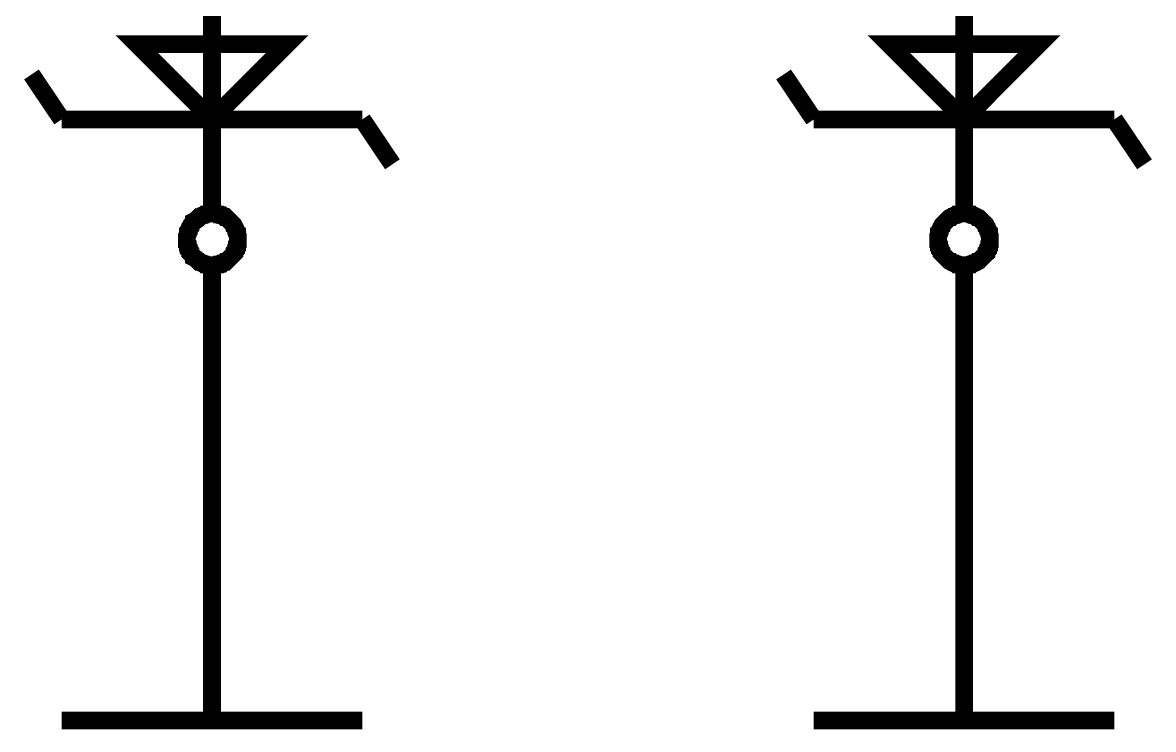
# Model space of a CAD drawing. Header units: inches. Extents: x 0 to 31.5, y 0 to 22.3.
# Drawn here: x 5.076 to 5.828, y 16.394 to 16.864 of the extents above; entities that cross this region are included whole.
import ezdxf

# ---------------------------------------------------------------- set-up
doc = ezdxf.new("R2010")
doc.units = ezdxf.units.IN
doc.header["$MEASUREMENT"] = 0
doc.layers.add('Sheet', color=255, linetype='Continuous')

msp = doc.modelspace()

# ---------------------------------------------------------------- linework, layer by layer
at = {"layer": 'Sheet'}
for points in [[(5.20235, 16.73993, 0.0118, 0.0118, 0), (5.20235, 17.0598, 0.0118, 0.0118, 0)], [(5.70243, 16.73993, 0.0118, 0.0118, 0), (5.70243, 17.0598, 0.0118, 0.0118, 0)], [(5.10244, 16.79965, 0.0118, 0.0118, 0), (5.08235, 16.82952, 0.0118, 0.0118, 0)], [(5.60253, 16.79965, 0.0118, 0.0118, 0), (5.58243, 16.82952, 0.0118, 0.0118, 0)], [(5.20235, 16.79965, 0.0118, 0.0118, 0), (5.10244, 16.79965, 0.0118, 0.0118, 0)], [(5.20235, 16.79965, 0.0118, 0.0118, 0), (5.30225, 16.79965, 0.0118, 0.0118, 0)], [(5.30225, 16.79965, 0.0118, 0.0118, 0), (5.32234, 16.76979, 0.0118, 0.0118, 0)], [(5.70243, 16.79965, 0.0118, 0.0118, 0), (5.60253, 16.79965, 0.0118, 0.0118, 0)], [(5.70243, 16.79965, 0.0118, 0.0118, 0), (5.80233, 16.79965, 0.0118, 0.0118, 0)], [(5.80233, 16.79965, 0.0118, 0.0118, 0), (5.82242, 16.76979, 0.0118, 0.0118, 0)], [(5.1857, 16.71983, 0.0118, 0.0118, 0), (5.1857, 16.72041, 0.0118, 0.0118, 0), (5.1857, 16.72155, 0.0118, 0.0118, 0), (5.1857, 16.72213, 0.0118, 0.0118, 0), (5.18627, 16.72328, 0.0118, 0.0118, 0), (5.18627, 16.72385, 0.0118, 0.0118, 0), (5.18627, 16.725, 0.0118, 0.0118, 0), (5.18684, 16.72557, 0.0118, 0.0118, 0), (5.18684, 16.72615, 0.0118, 0.0118, 0), (5.18742, 16.7273, 0.0118, 0.0118, 0), (5.18799, 16.72787, 0.0118, 0.0118, 0), (5.18799, 16.72845, 0.0118, 0.0118, 0), (5.18857, 16.72959, 0.0118, 0.0118, 0), (5.18914, 16.73017, 0.0118, 0.0118, 0), (5.18971, 16.73074, 0.0118, 0.0118, 0), (5.19029, 16.73132, 0.0118, 0.0118, 0), (5.19029, 16.73189, 0.0118, 0.0118, 0), (5.19144, 16.73247, 0.0118, 0.0118, 0), (5.19201, 16.73304, 0.0118, 0.0118, 0), (5.19259, 16.73361, 0.0118, 0.0118, 0), (5.19316, 16.73419, 0.0118, 0.0118, 0), (5.19373, 16.73476, 0.0118, 0.0118, 0), (5.19431, 16.73476, 0.0118, 0.0118, 0), (5.19488, 16.73534, 0.0118, 0.0118, 0), (5.19603, 16.73591, 0.0118, 0.0118, 0), (5.1966, 16.73591, 0.0118, 0.0118, 0), (5.19718, 16.73649, 0.0118, 0.0118, 0), (5.19833, 16.73649, 0.0118, 0.0118, 0), (5.1989, 16.73649, 0.0118, 0.0118, 0), (5.20005, 16.73706, 0.0118, 0.0118, 0), (5.20062, 16.73706, 0.0118, 0.0118, 0), (5.20177, 16.73706, 0.0118, 0.0118, 0), (5.20235, 16.73706, 0.0118, 0.0118, 0)], [(5.20235, 16.73706, 0.0118, 0.0118, 0), (5.20177, 16.73706, 0.0118, 0.0118, 0), (5.20062, 16.73706, 0.0118, 0.0118, 0), (5.20005, 16.73706, 0.0118, 0.0118, 0), (5.1989, 16.73649, 0.0118, 0.0118, 0), (5.19833, 16.73649, 0.0118, 0.0118, 0), (5.19718, 16.73649, 0.0118, 0.0118, 0), (5.1966, 16.73591, 0.0118, 0.0118, 0), (5.19603, 16.73591, 0.0118, 0.0118, 0), (5.19488, 16.73534, 0.0118, 0.0118, 0), (5.19431, 16.73476, 0.0118, 0.0118, 0), (5.19373, 16.73476, 0.0118, 0.0118, 0), (5.19316, 16.73419, 0.0118, 0.0118, 0), (5.19259, 16.73361, 0.0118, 0.0118, 0), (5.19201, 16.73304, 0.0118, 0.0118, 0), (5.19144, 16.73247, 0.0118, 0.0118, 0), (5.19029, 16.73189, 0.0118, 0.0118, 0), (5.19029, 16.73132, 0.0118, 0.0118, 0), (5.18971, 16.73074, 0.0118, 0.0118, 0), (5.18914, 16.73017, 0.0118, 0.0118, 0), (5.18857, 16.72959, 0.0118, 0.0118, 0), (5.18799, 16.72845, 0.0118, 0.0118, 0), (5.18799, 16.72787, 0.0118, 0.0118, 0), (5.18742, 16.7273, 0.0118, 0.0118, 0), (5.18684, 16.72615, 0.0118, 0.0118, 0), (5.18684, 16.72557, 0.0118, 0.0118, 0), (5.18627, 16.725, 0.0118, 0.0118, 0), (5.18627, 16.72385, 0.0118, 0.0118, 0), (5.18627, 16.72328, 0.0118, 0.0118, 0), (5.1857, 16.72213, 0.0118, 0.0118, 0), (5.1857, 16.72155, 0.0118, 0.0118, 0), (5.1857, 16.72041, 0.0118, 0.0118, 0), (5.1857, 16.71983, 0.0118, 0.0118, 0)], [(5.20235, 16.73706, 0.0118, 0.0118, 0), (5.20349, 16.73706, 0.0118, 0.0118, 0), (5.20407, 16.73706, 0.0118, 0.0118, 0), (5.20522, 16.73706, 0.0118, 0.0118, 0), (5.20579, 16.73649, 0.0118, 0.0118, 0), (5.20694, 16.73649, 0.0118, 0.0118, 0), (5.20751, 16.73649, 0.0118, 0.0118, 0), (5.20809, 16.73591, 0.0118, 0.0118, 0), (5.20924, 16.73591, 0.0118, 0.0118, 0), (5.20981, 16.73534, 0.0118, 0.0118, 0), (5.21038, 16.73476, 0.0118, 0.0118, 0), (5.21153, 16.73476, 0.0118, 0.0118, 0), (5.21211, 16.73419, 0.0118, 0.0118, 0), (5.21268, 16.73361, 0.0118, 0.0118, 0), (5.21325, 16.73304, 0.0118, 0.0118, 0), (5.21383, 16.73247, 0.0118, 0.0118, 0), (5.2144, 16.73189, 0.0118, 0.0118, 0), (5.21498, 16.73132, 0.0118, 0.0118, 0), (5.21555, 16.73074, 0.0118, 0.0118, 0), (5.21613, 16.73017, 0.0118, 0.0118, 0), (5.2167, 16.72959, 0.0118, 0.0118, 0), (5.21727, 16.72845, 0.0118, 0.0118, 0), (5.21727, 16.72787, 0.0118, 0.0118, 0), (5.21785, 16.7273, 0.0118, 0.0118, 0), (5.21842, 16.72615, 0.0118, 0.0118, 0), (5.21842, 16.72557, 0.0118, 0.0118, 0), (5.219, 16.725, 0.0118, 0.0118, 0), (5.219, 16.72385, 0.0118, 0.0118, 0), (5.219, 16.72328, 0.0118, 0.0118, 0), (5.21957, 16.72213, 0.0118, 0.0118, 0), (5.21957, 16.72155, 0.0118, 0.0118, 0), (5.21957, 16.72041, 0.0118, 0.0118, 0), (5.21957, 16.71983, 0.0118, 0.0118, 0)], [(5.21957, 16.71983, 0.0118, 0.0118, 0), (5.21957, 16.72041, 0.0118, 0.0118, 0), (5.21957, 16.72155, 0.0118, 0.0118, 0), (5.21957, 16.72213, 0.0118, 0.0118, 0), (5.219, 16.72328, 0.0118, 0.0118, 0), (5.219, 16.72385, 0.0118, 0.0118, 0), (5.219, 16.725, 0.0118, 0.0118, 0), (5.21842, 16.72557, 0.0118, 0.0118, 0), (5.21842, 16.72615, 0.0118, 0.0118, 0), (5.21785, 16.7273, 0.0118, 0.0118, 0), (5.21727, 16.72787, 0.0118, 0.0118, 0), (5.21727, 16.72845, 0.0118, 0.0118, 0), (5.2167, 16.72959, 0.0118, 0.0118, 0), (5.21613, 16.73017, 0.0118, 0.0118, 0), (5.21555, 16.73074, 0.0118, 0.0118, 0), (5.21498, 16.73132, 0.0118, 0.0118, 0), (5.2144, 16.73189, 0.0118, 0.0118, 0), (5.21383, 16.73247, 0.0118, 0.0118, 0), (5.21325, 16.73304, 0.0118, 0.0118, 0), (5.21268, 16.73361, 0.0118, 0.0118, 0), (5.21211, 16.73419, 0.0118, 0.0118, 0), (5.21153, 16.73476, 0.0118, 0.0118, 0), (5.21038, 16.73476, 0.0118, 0.0118, 0), (5.20981, 16.73534, 0.0118, 0.0118, 0), (5.20924, 16.73591, 0.0118, 0.0118, 0), (5.20809, 16.73591, 0.0118, 0.0118, 0), (5.20751, 16.73649, 0.0118, 0.0118, 0), (5.20694, 16.73649, 0.0118, 0.0118, 0), (5.20579, 16.73649, 0.0118, 0.0118, 0), (5.20522, 16.73706, 0.0118, 0.0118, 0), (5.20407, 16.73706, 0.0118, 0.0118, 0), (5.20349, 16.73706, 0.0118, 0.0118, 0), (5.20235, 16.73706, 0.0118, 0.0118, 0)], [(5.6852, 16.71983, 0.0118, 0.0118, 0), (5.6852, 16.72041, 0.0118, 0.0118, 0), (5.6852, 16.72155, 0.0118, 0.0118, 0), (5.6852, 16.72213, 0.0118, 0.0118, 0), (5.68578, 16.72328, 0.0118, 0.0118, 0), (5.68578, 16.72385, 0.0118, 0.0118, 0), (5.68578, 16.725, 0.0118, 0.0118, 0), (5.68635, 16.72557, 0.0118, 0.0118, 0), (5.68635, 16.72615, 0.0118, 0.0118, 0), (5.68693, 16.7273, 0.0118, 0.0118, 0), (5.6875, 16.72787, 0.0118, 0.0118, 0), (5.6875, 16.72845, 0.0118, 0.0118, 0), (5.68807, 16.72959, 0.0118, 0.0118, 0), (5.68865, 16.73017, 0.0118, 0.0118, 0), (5.68922, 16.73074, 0.0118, 0.0118, 0), (5.6898, 16.73132, 0.0118, 0.0118, 0), (5.69037, 16.73189, 0.0118, 0.0118, 0), (5.69094, 16.73247, 0.0118, 0.0118, 0), (5.69152, 16.73304, 0.0118, 0.0118, 0), (5.69209, 16.73361, 0.0118, 0.0118, 0), (5.69267, 16.73419, 0.0118, 0.0118, 0), (5.69382, 16.73476, 0.0118, 0.0118, 0), (5.69439, 16.73476, 0.0118, 0.0118, 0), (5.69496, 16.73534, 0.0118, 0.0118, 0), (5.69611, 16.73591, 0.0118, 0.0118, 0), (5.69669, 16.73591, 0.0118, 0.0118, 0), (5.69726, 16.73649, 0.0118, 0.0118, 0), (5.69841, 16.73649, 0.0118, 0.0118, 0), (5.69898, 16.73649, 0.0118, 0.0118, 0), (5.70013, 16.73706, 0.0118, 0.0118, 0), (5.70071, 16.73706, 0.0118, 0.0118, 0), (5.70185, 16.73706, 0.0118, 0.0118, 0), (5.70243, 16.73706, 0.0118, 0.0118, 0)], [(5.70243, 16.73706, 0.0118, 0.0118, 0), (5.70185, 16.73706, 0.0118, 0.0118, 0), (5.70071, 16.73706, 0.0118, 0.0118, 0), (5.70013, 16.73706, 0.0118, 0.0118, 0), (5.69898, 16.73649, 0.0118, 0.0118, 0), (5.69841, 16.73649, 0.0118, 0.0118, 0), (5.69726, 16.73649, 0.0118, 0.0118, 0), (5.69669, 16.73591, 0.0118, 0.0118, 0), (5.69611, 16.73591, 0.0118, 0.0118, 0), (5.69496, 16.73534, 0.0118, 0.0118, 0), (5.69439, 16.73476, 0.0118, 0.0118, 0), (5.69382, 16.73476, 0.0118, 0.0118, 0), (5.69267, 16.73419, 0.0118, 0.0118, 0), (5.69209, 16.73361, 0.0118, 0.0118, 0), (5.69152, 16.73304, 0.0118, 0.0118, 0), (5.69094, 16.73247, 0.0118, 0.0118, 0), (5.69037, 16.73189, 0.0118, 0.0118, 0), (5.6898, 16.73132, 0.0118, 0.0118, 0), (5.68922, 16.73074, 0.0118, 0.0118, 0), (5.68865, 16.73017, 0.0118, 0.0118, 0), (5.68807, 16.72959, 0.0118, 0.0118, 0), (5.6875, 16.72845, 0.0118, 0.0118, 0), (5.6875, 16.72787, 0.0118, 0.0118, 0), (5.68693, 16.7273, 0.0118, 0.0118, 0), (5.68635, 16.72615, 0.0118, 0.0118, 0), (5.68635, 16.72557, 0.0118, 0.0118, 0), (5.68578, 16.725, 0.0118, 0.0118, 0), (5.68578, 16.72385, 0.0118, 0.0118, 0), (5.68578, 16.72328, 0.0118, 0.0118, 0), (5.6852, 16.72213, 0.0118, 0.0118, 0), (5.6852, 16.72155, 0.0118, 0.0118, 0), (5.6852, 16.72041, 0.0118, 0.0118, 0), (5.6852, 16.71983, 0.0118, 0.0118, 0)], [(5.70243, 16.73706, 0.0118, 0.0118, 0), (5.703, 16.73706, 0.0118, 0.0118, 0), (5.70415, 16.73706, 0.0118, 0.0118, 0), (5.70472, 16.73706, 0.0118, 0.0118, 0), (5.70587, 16.73649, 0.0118, 0.0118, 0), (5.70645, 16.73649, 0.0118, 0.0118, 0), (5.7076, 16.73649, 0.0118, 0.0118, 0), (5.70817, 16.73591, 0.0118, 0.0118, 0), (5.70874, 16.73591, 0.0118, 0.0118, 0), (5.70989, 16.73534, 0.0118, 0.0118, 0), (5.71047, 16.73476, 0.0118, 0.0118, 0), (5.71104, 16.73476, 0.0118, 0.0118, 0), (5.71219, 16.73419, 0.0118, 0.0118, 0), (5.71276, 16.73361, 0.0118, 0.0118, 0), (5.71334, 16.73304, 0.0118, 0.0118, 0), (5.71391, 16.73247, 0.0118, 0.0118, 0), (5.71448, 16.73189, 0.0118, 0.0118, 0), (5.71506, 16.73132, 0.0118, 0.0118, 0), (5.71563, 16.73074, 0.0118, 0.0118, 0), (5.71621, 16.73017, 0.0118, 0.0118, 0), (5.71678, 16.72959, 0.0118, 0.0118, 0), (5.71736, 16.72845, 0.0118, 0.0118, 0), (5.71736, 16.72787, 0.0118, 0.0118, 0), (5.71793, 16.7273, 0.0118, 0.0118, 0), (5.7185, 16.72615, 0.0118, 0.0118, 0), (5.7185, 16.72557, 0.0118, 0.0118, 0), (5.71908, 16.725, 0.0118, 0.0118, 0), (5.71908, 16.72385, 0.0118, 0.0118, 0), (5.71908, 16.72328, 0.0118, 0.0118, 0), (5.71965, 16.72213, 0.0118, 0.0118, 0), (5.71965, 16.72155, 0.0118, 0.0118, 0), (5.71965, 16.72041, 0.0118, 0.0118, 0), (5.71965, 16.71983, 0.0118, 0.0118, 0)], [(5.71965, 16.71983, 0.0118, 0.0118, 0), (5.71965, 16.72041, 0.0118, 0.0118, 0), (5.71965, 16.72155, 0.0118, 0.0118, 0), (5.71965, 16.72213, 0.0118, 0.0118, 0), (5.71908, 16.72328, 0.0118, 0.0118, 0), (5.71908, 16.72385, 0.0118, 0.0118, 0), (5.71908, 16.725, 0.0118, 0.0118, 0), (5.7185, 16.72557, 0.0118, 0.0118, 0), (5.7185, 16.72615, 0.0118, 0.0118, 0), (5.71793, 16.7273, 0.0118, 0.0118, 0), (5.71736, 16.72787, 0.0118, 0.0118, 0), (5.71736, 16.72845, 0.0118, 0.0118, 0), (5.71678, 16.72959, 0.0118, 0.0118, 0), (5.71621, 16.73017, 0.0118, 0.0118, 0), (5.71563, 16.73074, 0.0118, 0.0118, 0), (5.71506, 16.73132, 0.0118, 0.0118, 0), (5.71448, 16.73189, 0.0118, 0.0118, 0), (5.71391, 16.73247, 0.0118, 0.0118, 0), (5.71334, 16.73304, 0.0118, 0.0118, 0), (5.71276, 16.73361, 0.0118, 0.0118, 0), (5.71219, 16.73419, 0.0118, 0.0118, 0), (5.71104, 16.73476, 0.0118, 0.0118, 0), (5.71047, 16.73476, 0.0118, 0.0118, 0), (5.70989, 16.73534, 0.0118, 0.0118, 0), (5.70874, 16.73591, 0.0118, 0.0118, 0), (5.70817, 16.73591, 0.0118, 0.0118, 0), (5.7076, 16.73649, 0.0118, 0.0118, 0), (5.70645, 16.73649, 0.0118, 0.0118, 0), (5.70587, 16.73649, 0.0118, 0.0118, 0), (5.70472, 16.73706, 0.0118, 0.0118, 0), (5.70415, 16.73706, 0.0118, 0.0118, 0), (5.703, 16.73706, 0.0118, 0.0118, 0), (5.70243, 16.73706, 0.0118, 0.0118, 0)], [(5.20235, 16.7026, 0.0118, 0.0118, 0), (5.20177, 16.7026, 0.0118, 0.0118, 0), (5.20062, 16.7026, 0.0118, 0.0118, 0), (5.20005, 16.7026, 0.0118, 0.0118, 0), (5.1989, 16.70318, 0.0118, 0.0118, 0), (5.19833, 16.70318, 0.0118, 0.0118, 0), (5.19718, 16.70318, 0.0118, 0.0118, 0), (5.1966, 16.70375, 0.0118, 0.0118, 0), (5.19603, 16.70375, 0.0118, 0.0118, 0), (5.19488, 16.70433, 0.0118, 0.0118, 0), (5.19431, 16.7049, 0.0118, 0.0118, 0), (5.19373, 16.7049, 0.0118, 0.0118, 0), (5.19316, 16.70547, 0.0118, 0.0118, 0), (5.19259, 16.70605, 0.0118, 0.0118, 0), (5.19201, 16.70662, 0.0118, 0.0118, 0), (5.19144, 16.7072, 0.0118, 0.0118, 0), (5.19029, 16.70777, 0.0118, 0.0118, 0), (5.19029, 16.70835, 0.0118, 0.0118, 0), (5.18971, 16.70892, 0.0118, 0.0118, 0), (5.18914, 16.70949, 0.0118, 0.0118, 0), (5.18857, 16.71007, 0.0118, 0.0118, 0), (5.18799, 16.71064, 0.0118, 0.0118, 0), (5.18799, 16.71179, 0.0118, 0.0118, 0), (5.18742, 16.71237, 0.0118, 0.0118, 0), (5.18684, 16.71294, 0.0118, 0.0118, 0), (5.18684, 16.71409, 0.0118, 0.0118, 0), (5.18627, 16.71466, 0.0118, 0.0118, 0), (5.18627, 16.71524, 0.0118, 0.0118, 0), (5.18627, 16.71639, 0.0118, 0.0118, 0), (5.1857, 16.71696, 0.0118, 0.0118, 0), (5.1857, 16.71811, 0.0118, 0.0118, 0), (5.1857, 16.71868, 0.0118, 0.0118, 0), (5.1857, 16.71983, 0.0118, 0.0118, 0)], [(5.1857, 16.71983, 0.0118, 0.0118, 0), (5.1857, 16.71983, 0.0118, 0.0118, 0)], [(5.1857, 16.71983, 0.0118, 0.0118, 0), (5.1857, 16.71868, 0.0118, 0.0118, 0), (5.1857, 16.71811, 0.0118, 0.0118, 0), (5.1857, 16.71696, 0.0118, 0.0118, 0), (5.18627, 16.71639, 0.0118, 0.0118, 0), (5.18627, 16.71524, 0.0118, 0.0118, 0), (5.18627, 16.71466, 0.0118, 0.0118, 0), (5.18684, 16.71409, 0.0118, 0.0118, 0), (5.18684, 16.71294, 0.0118, 0.0118, 0), (5.18742, 16.71237, 0.0118, 0.0118, 0), (5.18799, 16.71179, 0.0118, 0.0118, 0), (5.18799, 16.71064, 0.0118, 0.0118, 0), (5.18857, 16.71007, 0.0118, 0.0118, 0), (5.18914, 16.70949, 0.0118, 0.0118, 0), (5.18971, 16.70892, 0.0118, 0.0118, 0), (5.19029, 16.70835, 0.0118, 0.0118, 0), (5.19029, 16.70777, 0.0118, 0.0118, 0), (5.19144, 16.7072, 0.0118, 0.0118, 0), (5.19201, 16.70662, 0.0118, 0.0118, 0), (5.19259, 16.70605, 0.0118, 0.0118, 0), (5.19316, 16.70547, 0.0118, 0.0118, 0), (5.19373, 16.7049, 0.0118, 0.0118, 0), (5.19431, 16.7049, 0.0118, 0.0118, 0), (5.19488, 16.70433, 0.0118, 0.0118, 0), (5.19603, 16.70375, 0.0118, 0.0118, 0), (5.1966, 16.70375, 0.0118, 0.0118, 0), (5.19718, 16.70318, 0.0118, 0.0118, 0), (5.19833, 16.70318, 0.0118, 0.0118, 0), (5.1989, 16.70318, 0.0118, 0.0118, 0), (5.20005, 16.7026, 0.0118, 0.0118, 0), (5.20062, 16.7026, 0.0118, 0.0118, 0), (5.20177, 16.7026, 0.0118, 0.0118, 0), (5.20235, 16.7026, 0.0118, 0.0118, 0)], [(5.21957, 16.71983, 0.0118, 0.0118, 0), (5.21957, 16.71868, 0.0118, 0.0118, 0), (5.21957, 16.71811, 0.0118, 0.0118, 0), (5.21957, 16.71696, 0.0118, 0.0118, 0), (5.219, 16.71639, 0.0118, 0.0118, 0), (5.219, 16.71524, 0.0118, 0.0118, 0), (5.219, 16.71466, 0.0118, 0.0118, 0), (5.21842, 16.71409, 0.0118, 0.0118, 0), (5.21842, 16.71294, 0.0118, 0.0118, 0), (5.21785, 16.71237, 0.0118, 0.0118, 0), (5.21727, 16.71179, 0.0118, 0.0118, 0), (5.21727, 16.71064, 0.0118, 0.0118, 0), (5.2167, 16.71007, 0.0118, 0.0118, 0), (5.21613, 16.70949, 0.0118, 0.0118, 0), (5.21555, 16.70892, 0.0118, 0.0118, 0), (5.21498, 16.70835, 0.0118, 0.0118, 0), (5.2144, 16.70777, 0.0118, 0.0118, 0), (5.21383, 16.7072, 0.0118, 0.0118, 0), (5.21325, 16.70662, 0.0118, 0.0118, 0), (5.21268, 16.70605, 0.0118, 0.0118, 0), (5.21211, 16.70547, 0.0118, 0.0118, 0), (5.21153, 16.7049, 0.0118, 0.0118, 0), (5.21038, 16.7049, 0.0118, 0.0118, 0), (5.20981, 16.70433, 0.0118, 0.0118, 0), (5.20924, 16.70375, 0.0118, 0.0118, 0), (5.20809, 16.70375, 0.0118, 0.0118, 0), (5.20751, 16.70318, 0.0118, 0.0118, 0), (5.20694, 16.70318, 0.0118, 0.0118, 0), (5.20579, 16.70318, 0.0118, 0.0118, 0), (5.20522, 16.7026, 0.0118, 0.0118, 0), (5.20407, 16.7026, 0.0118, 0.0118, 0), (5.20349, 16.7026, 0.0118, 0.0118, 0), (5.20235, 16.7026, 0.0118, 0.0118, 0)], [(5.20235, 16.7026, 0.0118, 0.0118, 0), (5.20349, 16.7026, 0.0118, 0.0118, 0), (5.20407, 16.7026, 0.0118, 0.0118, 0), (5.20522, 16.7026, 0.0118, 0.0118, 0), (5.20579, 16.70318, 0.0118, 0.0118, 0), (5.20694, 16.70318, 0.0118, 0.0118, 0), (5.20751, 16.70318, 0.0118, 0.0118, 0), (5.20809, 16.70375, 0.0118, 0.0118, 0), (5.20924, 16.70375, 0.0118, 0.0118, 0), (5.20981, 16.70433, 0.0118, 0.0118, 0), (5.21038, 16.7049, 0.0118, 0.0118, 0), (5.21153, 16.7049, 0.0118, 0.0118, 0), (5.21211, 16.70547, 0.0118, 0.0118, 0), (5.21268, 16.70605, 0.0118, 0.0118, 0), (5.21325, 16.70662, 0.0118, 0.0118, 0), (5.21383, 16.7072, 0.0118, 0.0118, 0), (5.2144, 16.70777, 0.0118, 0.0118, 0), (5.21498, 16.70835, 0.0118, 0.0118, 0), (5.21555, 16.70892, 0.0118, 0.0118, 0), (5.21613, 16.70949, 0.0118, 0.0118, 0), (5.2167, 16.71007, 0.0118, 0.0118, 0), (5.21727, 16.71064, 0.0118, 0.0118, 0), (5.21727, 16.71179, 0.0118, 0.0118, 0), (5.21785, 16.71237, 0.0118, 0.0118, 0), (5.21842, 16.71294, 0.0118, 0.0118, 0), (5.21842, 16.71409, 0.0118, 0.0118, 0), (5.219, 16.71466, 0.0118, 0.0118, 0), (5.219, 16.71524, 0.0118, 0.0118, 0), (5.219, 16.71639, 0.0118, 0.0118, 0), (5.21957, 16.71696, 0.0118, 0.0118, 0), (5.21957, 16.71811, 0.0118, 0.0118, 0), (5.21957, 16.71868, 0.0118, 0.0118, 0), (5.21957, 16.71983, 0.0118, 0.0118, 0)], [(5.21957, 16.71983, 0.0118, 0.0118, 0), (5.21957, 16.71983, 0.0118, 0.0118, 0), (5.21957, 16.71983, 0.0118, 0.0118, 0), (5.21957, 16.71983, 0.0118, 0.0118, 0), (5.21957, 16.71983, 0.0118, 0.0118, 0), (5.21957, 16.71983, 0.0118, 0.0118, 0), (5.21957, 16.71983, 0.0118, 0.0118, 0), (5.21957, 16.71983, 0.0118, 0.0118, 0), (5.21957, 16.71983, 0.0118, 0.0118, 0), (5.21957, 16.71983, 0.0118, 0.0118, 0), (5.21957, 16.71983, 0.0118, 0.0118, 0), (5.21957, 16.71983, 0.0118, 0.0118, 0), (5.21957, 16.71983, 0.0118, 0.0118, 0), (5.21957, 16.71983, 0.0118, 0.0118, 0), (5.21957, 16.71983, 0.0118, 0.0118, 0), (5.21957, 16.71983, 0.0118, 0.0118, 0), (5.21957, 16.71983, 0.0118, 0.0118, 0), (5.21957, 16.71983, 0.0118, 0.0118, 0), (5.21957, 16.71983, 0.0118, 0.0118, 0), (5.21957, 16.71983, 0.0118, 0.0118, 0), (5.21957, 16.71983, 0.0118, 0.0118, 0), (5.21957, 16.71983, 0.0118, 0.0118, 0), (5.21957, 16.71983, 0.0118, 0.0118, 0), (5.21957, 16.71983, 0.0118, 0.0118, 0), (5.21957, 16.71983, 0.0118, 0.0118, 0), (5.21957, 16.71983, 0.0118, 0.0118, 0), (5.21957, 16.71983, 0.0118, 0.0118, 0), (5.21957, 16.71983, 0.0118, 0.0118, 0), (5.21957, 16.71983, 0.0118, 0.0118, 0), (5.21957, 16.71983, 0.0118, 0.0118, 0), (5.21957, 16.71983, 0.0118, 0.0118, 0), (5.21957, 16.71983, 0.0118, 0.0118, 0), (5.21957, 16.71983, 0.0118, 0.0118, 0)], [(5.21957, 16.71983, 0.0118, 0.0118, 0), (5.21957, 16.71983, 0.0118, 0.0118, 0)], [(5.70243, 16.7026, 0.0118, 0.0118, 0), (5.70185, 16.7026, 0.0118, 0.0118, 0), (5.70071, 16.7026, 0.0118, 0.0118, 0), (5.70013, 16.7026, 0.0118, 0.0118, 0), (5.69898, 16.70318, 0.0118, 0.0118, 0), (5.69841, 16.70318, 0.0118, 0.0118, 0), (5.69726, 16.70318, 0.0118, 0.0118, 0), (5.69669, 16.70375, 0.0118, 0.0118, 0), (5.69611, 16.70375, 0.0118, 0.0118, 0), (5.69496, 16.70433, 0.0118, 0.0118, 0), (5.69439, 16.7049, 0.0118, 0.0118, 0), (5.69382, 16.7049, 0.0118, 0.0118, 0), (5.69267, 16.70547, 0.0118, 0.0118, 0), (5.69209, 16.70605, 0.0118, 0.0118, 0), (5.69152, 16.70662, 0.0118, 0.0118, 0), (5.69094, 16.7072, 0.0118, 0.0118, 0), (5.69037, 16.70777, 0.0118, 0.0118, 0), (5.6898, 16.70835, 0.0118, 0.0118, 0), (5.68922, 16.70892, 0.0118, 0.0118, 0), (5.68865, 16.70949, 0.0118, 0.0118, 0), (5.68807, 16.71007, 0.0118, 0.0118, 0), (5.6875, 16.71064, 0.0118, 0.0118, 0), (5.6875, 16.71179, 0.0118, 0.0118, 0), (5.68693, 16.71237, 0.0118, 0.0118, 0), (5.68635, 16.71294, 0.0118, 0.0118, 0), (5.68635, 16.71409, 0.0118, 0.0118, 0), (5.68578, 16.71466, 0.0118, 0.0118, 0), (5.68578, 16.71524, 0.0118, 0.0118, 0), (5.68578, 16.71639, 0.0118, 0.0118, 0), (5.6852, 16.71696, 0.0118, 0.0118, 0), (5.6852, 16.71811, 0.0118, 0.0118, 0), (5.6852, 16.71868, 0.0118, 0.0118, 0), (5.6852, 16.71983, 0.0118, 0.0118, 0)], [(5.6852, 16.71983, 0.0118, 0.0118, 0), (5.6852, 16.71983, 0.0118, 0.0118, 0)], [(5.6852, 16.71983, 0.0118, 0.0118, 0), (5.6852, 16.71868, 0.0118, 0.0118, 0), (5.6852, 16.71811, 0.0118, 0.0118, 0), (5.6852, 16.71696, 0.0118, 0.0118, 0), (5.68578, 16.71639, 0.0118, 0.0118, 0), (5.68578, 16.71524, 0.0118, 0.0118, 0), (5.68578, 16.71466, 0.0118, 0.0118, 0), (5.68635, 16.71409, 0.0118, 0.0118, 0), (5.68635, 16.71294, 0.0118, 0.0118, 0), (5.68693, 16.71237, 0.0118, 0.0118, 0), (5.6875, 16.71179, 0.0118, 0.0118, 0), (5.6875, 16.71064, 0.0118, 0.0118, 0), (5.68807, 16.71007, 0.0118, 0.0118, 0), (5.68865, 16.70949, 0.0118, 0.0118, 0), (5.68922, 16.70892, 0.0118, 0.0118, 0), (5.6898, 16.70835, 0.0118, 0.0118, 0), (5.69037, 16.70777, 0.0118, 0.0118, 0), (5.69094, 16.7072, 0.0118, 0.0118, 0), (5.69152, 16.70662, 0.0118, 0.0118, 0), (5.69209, 16.70605, 0.0118, 0.0118, 0), (5.69267, 16.70547, 0.0118, 0.0118, 0), (5.69382, 16.7049, 0.0118, 0.0118, 0), (5.69439, 16.7049, 0.0118, 0.0118, 0), (5.69496, 16.70433, 0.0118, 0.0118, 0), (5.69611, 16.70375, 0.0118, 0.0118, 0), (5.69669, 16.70375, 0.0118, 0.0118, 0), (5.69726, 16.70318, 0.0118, 0.0118, 0), (5.69841, 16.70318, 0.0118, 0.0118, 0), (5.69898, 16.70318, 0.0118, 0.0118, 0), (5.70013, 16.7026, 0.0118, 0.0118, 0), (5.70071, 16.7026, 0.0118, 0.0118, 0), (5.70185, 16.7026, 0.0118, 0.0118, 0), (5.70243, 16.7026, 0.0118, 0.0118, 0)], [(5.71965, 16.71983, 0.0118, 0.0118, 0), (5.71965, 16.71868, 0.0118, 0.0118, 0), (5.71965, 16.71811, 0.0118, 0.0118, 0), (5.71965, 16.71696, 0.0118, 0.0118, 0), (5.71908, 16.71639, 0.0118, 0.0118, 0), (5.71908, 16.71524, 0.0118, 0.0118, 0), (5.71908, 16.71466, 0.0118, 0.0118, 0), (5.7185, 16.71409, 0.0118, 0.0118, 0), (5.7185, 16.71294, 0.0118, 0.0118, 0), (5.71793, 16.71237, 0.0118, 0.0118, 0), (5.71736, 16.71179, 0.0118, 0.0118, 0), (5.71736, 16.71064, 0.0118, 0.0118, 0), (5.71678, 16.71007, 0.0118, 0.0118, 0), (5.71621, 16.70949, 0.0118, 0.0118, 0), (5.71563, 16.70892, 0.0118, 0.0118, 0), (5.71506, 16.70835, 0.0118, 0.0118, 0), (5.71448, 16.70777, 0.0118, 0.0118, 0), (5.71391, 16.7072, 0.0118, 0.0118, 0), (5.71334, 16.70662, 0.0118, 0.0118, 0), (5.71276, 16.70605, 0.0118, 0.0118, 0), (5.71219, 16.70547, 0.0118, 0.0118, 0), (5.71104, 16.7049, 0.0118, 0.0118, 0), (5.71047, 16.7049, 0.0118, 0.0118, 0), (5.70989, 16.70433, 0.0118, 0.0118, 0), (5.70874, 16.70375, 0.0118, 0.0118, 0), (5.70817, 16.70375, 0.0118, 0.0118, 0), (5.7076, 16.70318, 0.0118, 0.0118, 0), (5.70645, 16.70318, 0.0118, 0.0118, 0), (5.70587, 16.70318, 0.0118, 0.0118, 0), (5.70472, 16.7026, 0.0118, 0.0118, 0), (5.70415, 16.7026, 0.0118, 0.0118, 0), (5.703, 16.7026, 0.0118, 0.0118, 0), (5.70243, 16.7026, 0.0118, 0.0118, 0)], [(5.70243, 16.7026, 0.0118, 0.0118, 0), (5.703, 16.7026, 0.0118, 0.0118, 0), (5.70415, 16.7026, 0.0118, 0.0118, 0), (5.70472, 16.7026, 0.0118, 0.0118, 0), (5.70587, 16.70318, 0.0118, 0.0118, 0), (5.70645, 16.70318, 0.0118, 0.0118, 0), (5.7076, 16.70318, 0.0118, 0.0118, 0), (5.70817, 16.70375, 0.0118, 0.0118, 0), (5.70874, 16.70375, 0.0118, 0.0118, 0), (5.70989, 16.70433, 0.0118, 0.0118, 0), (5.71047, 16.7049, 0.0118, 0.0118, 0), (5.71104, 16.7049, 0.0118, 0.0118, 0), (5.71219, 16.70547, 0.0118, 0.0118, 0), (5.71276, 16.70605, 0.0118, 0.0118, 0), (5.71334, 16.70662, 0.0118, 0.0118, 0), (5.71391, 16.7072, 0.0118, 0.0118, 0), (5.71448, 16.70777, 0.0118, 0.0118, 0), (5.71506, 16.70835, 0.0118, 0.0118, 0), (5.71563, 16.70892, 0.0118, 0.0118, 0), (5.71621, 16.70949, 0.0118, 0.0118, 0), (5.71678, 16.71007, 0.0118, 0.0118, 0), (5.71736, 16.71064, 0.0118, 0.0118, 0), (5.71736, 16.71179, 0.0118, 0.0118, 0), (5.71793, 16.71237, 0.0118, 0.0118, 0), (5.7185, 16.71294, 0.0118, 0.0118, 0), (5.7185, 16.71409, 0.0118, 0.0118, 0), (5.71908, 16.71466, 0.0118, 0.0118, 0), (5.71908, 16.71524, 0.0118, 0.0118, 0), (5.71908, 16.71639, 0.0118, 0.0118, 0), (5.71965, 16.71696, 0.0118, 0.0118, 0), (5.71965, 16.71811, 0.0118, 0.0118, 0), (5.71965, 16.71868, 0.0118, 0.0118, 0), (5.71965, 16.71983, 0.0118, 0.0118, 0)], [(5.71965, 16.71983, 0.0118, 0.0118, 0), (5.71965, 16.71983, 0.0118, 0.0118, 0), (5.71965, 16.71983, 0.0118, 0.0118, 0), (5.71965, 16.71983, 0.0118, 0.0118, 0), (5.71965, 16.71983, 0.0118, 0.0118, 0), (5.71965, 16.71983, 0.0118, 0.0118, 0), (5.71965, 16.71983, 0.0118, 0.0118, 0), (5.71965, 16.71983, 0.0118, 0.0118, 0), (5.71965, 16.71983, 0.0118, 0.0118, 0), (5.71965, 16.71983, 0.0118, 0.0118, 0), (5.71965, 16.71983, 0.0118, 0.0118, 0), (5.71965, 16.71983, 0.0118, 0.0118, 0), (5.71965, 16.71983, 0.0118, 0.0118, 0), (5.71965, 16.71983, 0.0118, 0.0118, 0), (5.71965, 16.71983, 0.0118, 0.0118, 0), (5.71965, 16.71983, 0.0118, 0.0118, 0), (5.71965, 16.71983, 0.0118, 0.0118, 0), (5.71965, 16.71983, 0.0118, 0.0118, 0), (5.71965, 16.71983, 0.0118, 0.0118, 0), (5.71965, 16.71983, 0.0118, 0.0118, 0), (5.71965, 16.71983, 0.0118, 0.0118, 0), (5.71965, 16.71983, 0.0118, 0.0118, 0), (5.71965, 16.71983, 0.0118, 0.0118, 0), (5.71965, 16.71983, 0.0118, 0.0118, 0), (5.71965, 16.71983, 0.0118, 0.0118, 0), (5.71965, 16.71983, 0.0118, 0.0118, 0), (5.71965, 16.71983, 0.0118, 0.0118, 0), (5.71965, 16.71983, 0.0118, 0.0118, 0), (5.71965, 16.71983, 0.0118, 0.0118, 0), (5.71965, 16.71983, 0.0118, 0.0118, 0), (5.71965, 16.71983, 0.0118, 0.0118, 0), (5.71965, 16.71983, 0.0118, 0.0118, 0), (5.71965, 16.71983, 0.0118, 0.0118, 0)], [(5.71965, 16.71983, 0.0118, 0.0118, 0), (5.71965, 16.71983, 0.0118, 0.0118, 0)], [(5.20235, 16.69973, 0.0118, 0.0118, 0), (5.20235, 16.59981, 0.0118, 0.0118, 0)], [(5.70243, 16.69973, 0.0118, 0.0118, 0), (5.70243, 16.59981, 0.0118, 0.0118, 0)], [(5.20235, 16.59981, 0.0118, 0.0118, 0), (5.20235, 16.49989, 0.0118, 0.0118, 0)], [(5.70243, 16.59981, 0.0118, 0.0118, 0), (5.70243, 16.49989, 0.0118, 0.0118, 0)], [(5.20235, 16.49989, 0.0118, 0.0118, 0), (5.20235, 16.39996, 0.0118, 0.0118, 0)], [(5.70243, 16.49989, 0.0118, 0.0118, 0), (5.70243, 16.39996, 0.0118, 0.0118, 0)], [(5.10244, 16.39996, 0.0118, 0.0118, 0), (5.30225, 16.39996, 0.0118, 0.0118, 0)], [(5.60253, 16.39996, 0.0118, 0.0118, 0), (5.80233, 16.39996, 0.0118, 0.0118, 0)]]:
    msp.add_lwpolyline(points, format="xyseb", dxfattribs=at)
for points in [[(5.20235, 16.79965, 0.0118, 0.0118, 0), (5.1524, 16.84962, 0.0118, 0.0118, 0), (5.2523, 16.84962, 0.0118, 0.0118, 0), (5.20235, 16.79965, 0.0118, 0.0118, 0), (5.20235, 16.79965, 0.0118, 0.0118, 0)], [(5.20235, 16.79965, 0.0039, 0.0039, 0), (5.1524, 16.84962, 0.0039, 0.0039, 0), (5.2523, 16.84962, 0.0039, 0.0039, 0), (5.20235, 16.79965, 0.0039, 0.0039, 0), (5.20235, 16.79965, 0.0039, 0.0039, 0)], [(5.70243, 16.79965, 0.0118, 0.0118, 0), (5.65248, 16.84962, 0.0118, 0.0118, 0), (5.75238, 16.84962, 0.0118, 0.0118, 0), (5.70243, 16.79965, 0.0118, 0.0118, 0), (5.70243, 16.79965, 0.0118, 0.0118, 0)], [(5.70243, 16.79965, 0.0039, 0.0039, 0), (5.65248, 16.84962, 0.0039, 0.0039, 0), (5.75238, 16.84962, 0.0039, 0.0039, 0), (5.70243, 16.79965, 0.0039, 0.0039, 0), (5.70243, 16.79965, 0.0039, 0.0039, 0)]]:
    msp.add_lwpolyline(points, format="xyseb", close=True, dxfattribs=at)

doc.saveas('drawing.dxf')
